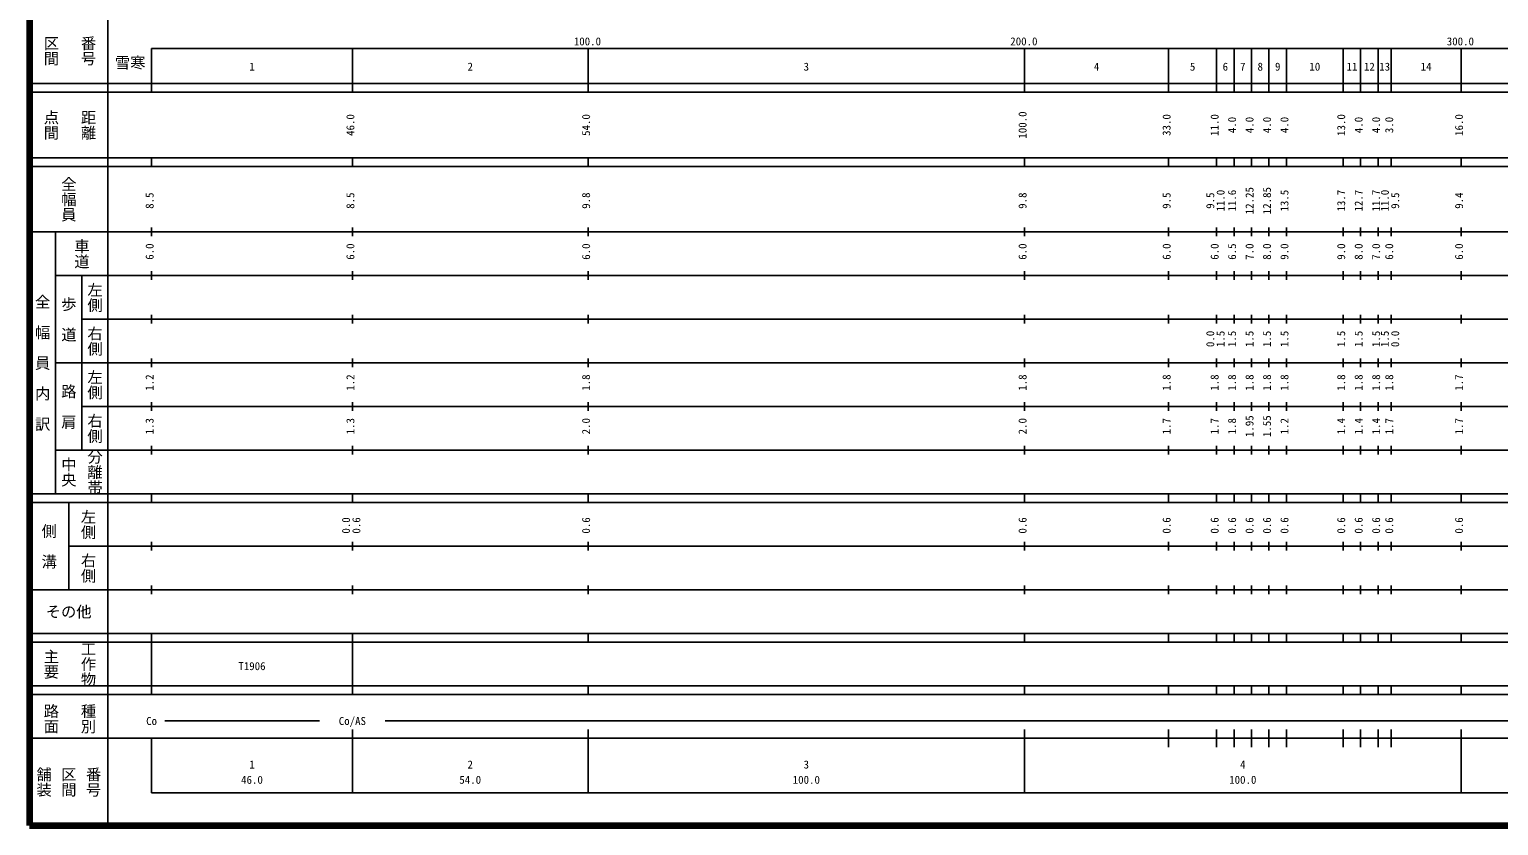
# Model space of a CAD drawing. Units: millimetres on the paper, enlarged 1000 times. Extents: x 40000 to 680000, y 20000 to 380000.
# Drawn here: x 40000 to 376607, y 20000 to 202409 of the extents above; entities that cross this region are included whole.
import ezdxf
from ezdxf.enums import TextEntityAlignment as Align

# ---------------------------------------------------------------- set-up
doc = ezdxf.new("R2010")
doc.units = ezdxf.units.MM
doc.header["$LTSCALE"] = 1000
doc.layers.add('M-TTL', color=7, linetype='Continuous', lineweight=13)
doc.layers.add('M-TTL-BAND', color=7, linetype='Continuous', lineweight=25)
doc.styles.add('@ＭＳ ゴシック', font='')
doc.styles.add('ＭＳ ゴシック', font='')
doc.styles.get('@ＭＳ ゴシック').set_extended_font_data('@MS Gothic')
doc.styles.get('ＭＳ ゴシック').set_extended_font_data('MS Gothic')

msp = doc.modelspace()

# ---------------------------------------------------------------- linework, layer by layer
at = {"layer": 'M-TTL', "color": 2, "lineweight": 140}
for p, q in [((40000, 380000), (40000, 20000)), ((40000, 20000), (680000, 20000))]:
    msp.add_line(p, q, dxfattribs=at)
at = {"layer": 'M-TTL-BAND'}
for p, q in [((58000, 370000), (58000, 20000)), ((68000, 198000), (579000, 198000)), ((68000, 198000), (68000, 188000)), ((114000, 188000), (114000, 198000)), ((168000, 188000), (168000, 198000)), ((268000, 188000), (268000, 198000)), ((301000, 188000), (301000, 198000)), ((312000, 188000), (312000, 198000)), ((316000, 188000), (316000, 198000)), ((320000, 188000), (320000, 198000)), ((324000, 188000), (324000, 198000)), ((328000, 188000), (328000, 198000)), ((341000, 188000), (341000, 198000)), ((345000, 188000), (345000, 198000)), ((349000, 188000), (349000, 198000)), ((352000, 188000), (352000, 198000)), ((368000, 188000), (368000, 198000)), ((40000, 190000), (579000, 190000)), ((40000, 188000), (579000, 188000)), ((40000, 173000), (579000, 173000)), ((68000, 171000), (68000, 173000)), ((114000, 171000), (114000, 173000)), ((168000, 171000), (168000, 173000)), ((268000, 171000), (268000, 173000)), ((301000, 171000), (301000, 173000)), ((312000, 171000), (312000, 173000)), ((316000, 171000), (316000, 173000)), ((320000, 171000), (320000, 173000)), ((324000, 171000), (324000, 173000)), ((328000, 171000), (328000, 173000)), ((341000, 171000), (341000, 173000)), ((345000, 171000), (345000, 173000)), ((349000, 171000), (349000, 173000)), ((352000, 171000), (352000, 173000)), ((368000, 171000), (368000, 173000)), ((40000, 171000), (579000, 171000)), ((40000, 156000), (579000, 156000)), ((46000, 96000), (46000, 156000)), ((68000, 155000), (68000, 157000)), ((114000, 155000), (114000, 157000)), ((168000, 155000), (168000, 157000)), ((268000, 155000), (268000, 157000)), ((301000, 155000), (301000, 157000)), ((312000, 155000), (312000, 157000)), ((316000, 155000), (316000, 157000)), ((320000, 155000), (320000, 157000)), ((324000, 155000), (324000, 157000)), ((328000, 155000), (328000, 157000)), ((341000, 155000), (341000, 157000)), ((345000, 155000), (345000, 157000)), ((349000, 155000), (349000, 157000)), ((352000, 155000), (352000, 157000)), ((368000, 155000), (368000, 157000)), ((46000, 146000), (579000, 146000)), ((52000, 146000), (52000, 106000)), ((68000, 145000), (68000, 147000)), ((114000, 145000), (114000, 147000)), ((168000, 145000), (168000, 147000)), ((268000, 145000), (268000, 147000)), ((301000, 145000), (301000, 147000)), ((312000, 145000), (312000, 147000)), ((316000, 145000), (316000, 147000)), ((320000, 145000), (320000, 147000)), ((324000, 145000), (324000, 147000)), ((328000, 145000), (328000, 147000)), ((341000, 145000), (341000, 147000)), ((345000, 145000), (345000, 147000)), ((349000, 145000), (349000, 147000)), ((352000, 145000), (352000, 147000)), ((368000, 145000), (368000, 147000)), ((52000, 136000), (579000, 136000)), ((68000, 135000), (68000, 137000)), ((114000, 135000), (114000, 137000)), ((168000, 135000), (168000, 137000)), ((268000, 135000), (268000, 137000)), ((301000, 135000), (301000, 137000)), ((312000, 135000), (312000, 137000)), ((316000, 135000), (316000, 137000)), ((320000, 135000), (320000, 137000)), ((324000, 135000), (324000, 137000)), ((328000, 135000), (328000, 137000)), ((341000, 135000), (341000, 137000)), ((345000, 135000), (345000, 137000)), ((349000, 135000), (349000, 137000)), ((352000, 135000), (352000, 137000)), ((368000, 135000), (368000, 137000)), ((46000, 126000), (579000, 126000)), ((68000, 125000), (68000, 127000)), ((114000, 125000), (114000, 127000)), ((168000, 125000), (168000, 127000)), ((268000, 125000), (268000, 127000)), ((301000, 125000), (301000, 127000)), ((312000, 125000), (312000, 127000)), ((316000, 125000), (316000, 127000)), ((320000, 125000), (320000, 127000)), ((324000, 125000), (324000, 127000)), ((328000, 125000), (328000, 127000)), ((341000, 125000), (341000, 127000)), ((345000, 125000), (345000, 127000)), ((349000, 125000), (349000, 127000)), ((352000, 125000), (352000, 127000)), ((368000, 125000), (368000, 127000)), ((52000, 116000), (579000, 116000)), ((68000, 115000), (68000, 117000)), ((114000, 115000), (114000, 117000)), ((168000, 115000), (168000, 117000)), ((268000, 115000), (268000, 117000)), ((301000, 115000), (301000, 117000)), ((312000, 115000), (312000, 117000)), ((316000, 115000), (316000, 117000)), ((320000, 115000), (320000, 117000)), ((324000, 115000), (324000, 117000)), ((328000, 115000), (328000, 117000)), ((341000, 115000), (341000, 117000)), ((345000, 115000), (345000, 117000)), ((349000, 115000), (349000, 117000)), ((352000, 115000), (352000, 117000)), ((368000, 115000), (368000, 117000)), ((46000, 106000), (579000, 106000)), ((68000, 105000), (68000, 107000)), ((114000, 105000), (114000, 107000)), ((168000, 105000), (168000, 107000)), ((268000, 105000), (268000, 107000)), ((301000, 105000), (301000, 107000)), ((312000, 105000), (312000, 107000)), ((316000, 105000), (316000, 107000)), ((320000, 105000), (320000, 107000)), ((324000, 105000), (324000, 107000)), ((328000, 105000), (328000, 107000)), ((341000, 105000), (341000, 107000)), ((345000, 105000), (345000, 107000)), ((349000, 105000), (349000, 107000)), ((352000, 105000), (352000, 107000)), ((368000, 105000), (368000, 107000)), ((40000, 96000), (579000, 96000)), ((68000, 94000), (68000, 96000)), ((114000, 94000), (114000, 96000)), ((168000, 94000), (168000, 96000)), ((268000, 94000), (268000, 96000)), ((301000, 94000), (301000, 96000)), ((312000, 94000), (312000, 96000)), ((316000, 94000), (316000, 96000)), ((320000, 94000), (320000, 96000)), ((324000, 94000), (324000, 96000)), ((328000, 94000), (328000, 96000)), ((341000, 94000), (341000, 96000)), ((345000, 94000), (345000, 96000)), ((349000, 94000), (349000, 96000)), ((352000, 94000), (352000, 96000)), ((368000, 94000), (368000, 96000)), ((40000, 94000), (579000, 94000)), ((49000, 94000), (49000, 74000)), ((68000, 83000), (68000, 85000)), ((114000, 83000), (114000, 85000)), ((168000, 83000), (168000, 85000)), ((268000, 83000), (268000, 85000)), ((301000, 83000), (301000, 85000)), ((312000, 83000), (312000, 85000)), ((316000, 83000), (316000, 85000)), ((320000, 83000), (320000, 85000)), ((324000, 83000), (324000, 85000)), ((328000, 83000), (328000, 85000)), ((341000, 83000), (341000, 85000)), ((345000, 83000), (345000, 85000)), ((349000, 83000), (349000, 85000)), ((352000, 83000), (352000, 85000)), ((368000, 83000), (368000, 85000)), ((49000, 84000), (579000, 84000)), ((68000, 73000), (68000, 75000)), ((114000, 73000), (114000, 75000)), ((168000, 73000), (168000, 75000)), ((268000, 73000), (268000, 75000)), ((301000, 73000), (301000, 75000)), ((312000, 73000), (312000, 75000)), ((316000, 73000), (316000, 75000)), ((320000, 73000), (320000, 75000)), ((324000, 73000), (324000, 75000)), ((328000, 73000), (328000, 75000)), ((341000, 73000), (341000, 75000)), ((345000, 73000), (345000, 75000)), ((349000, 73000), (349000, 75000)), ((352000, 73000), (352000, 75000)), ((368000, 73000), (368000, 75000)), ((40000, 74000), (579000, 74000)), ((40000, 64000), (579000, 64000)), ((68000, 62000), (68000, 64000)), ((114000, 62000), (114000, 64000)), ((168000, 62000), (168000, 64000)), ((268000, 62000), (268000, 64000)), ((301000, 62000), (301000, 64000)), ((312000, 62000), (312000, 64000)), ((316000, 62000), (316000, 64000)), ((320000, 62000), (320000, 64000)), ((324000, 62000), (324000, 64000)), ((328000, 62000), (328000, 64000)), ((341000, 62000), (341000, 64000)), ((345000, 62000), (345000, 64000)), ((349000, 62000), (349000, 64000)), ((352000, 62000), (352000, 64000)), ((368000, 62000), (368000, 64000)), ((40000, 62000), (579000, 62000)), ((68000, 52000), (68000, 62000)), ((114000, 52000), (114000, 62000)), ((40000, 52000), (579000, 52000)), ((68000, 50000), (68000, 52000)), ((114000, 50000), (114000, 52000)), ((168000, 50000), (168000, 52000)), ((268000, 50000), (268000, 52000)), ((301000, 50000), (301000, 52000)), ((312000, 50000), (312000, 52000)), ((316000, 50000), (316000, 52000)), ((320000, 50000), (320000, 52000)), ((324000, 50000), (324000, 52000)), ((328000, 50000), (328000, 52000)), ((341000, 50000), (341000, 52000)), ((345000, 50000), (345000, 52000)), ((349000, 50000), (349000, 52000)), ((352000, 50000), (352000, 52000)), ((368000, 50000), (368000, 52000)), ((40000, 50000), (579000, 50000)), ((71000, 44000), (106500, 44000)), ((121500, 44000), (565000, 44000)), ((114000, 27500), (114000, 42000)), ((168000, 27500), (168000, 42000)), ((268000, 27500), (268000, 42000)), ((301000, 38000), (301000, 42000)), ((312000, 38000), (312000, 42000)), ((316000, 38000), (316000, 42000)), ((320000, 38000), (320000, 42000)), ((324000, 38000), (324000, 42000)), ((328000, 38000), (328000, 42000)), ((341000, 38000), (341000, 42000)), ((345000, 38000), (345000, 42000)), ((349000, 38000), (349000, 42000)), ((352000, 38000), (352000, 42000)), ((368000, 27500), (368000, 42000)), ((40000, 40000), (579000, 40000)), ((68000, 40000), (68000, 27500)), ((68000, 27500), (579000, 27500))]:
    msp.add_line(p, q, dxfattribs=at)

# ---------------------------------------------------------------- texts
at = {"layer": 'M-TTL-BAND', "style": '@ＭＳ ゴシック'}
for s, p in [('区間', (45000, 197500)), ('番号', (53500, 197500)), ('点間', (45000, 180500)), ('距離', (53500, 180500)), ('全幅員', (49000, 163500)), ('車道', (52000, 151000)), ('全\u3000幅\u3000員\u3000内\u3000訳', (43000, 126000)), ('左側', (55000, 141000)), ('歩\u3000道', (49000, 136000)), ('右側', (55000, 131000)), ('左側', (55000, 121000)), ('路\u3000肩', (49000, 116000)), ('右側', (55000, 111000)), ('中央', (49000, 101000)), ('分離帯', (55000, 101000)), ('左側', (53500, 89000)), ('側\u3000溝', (44500, 84000)), ('右側', (53500, 79000)), ('工作物', (53500, 57000)), ('主要', (45000, 57000)), ('路面', (45000, 44500)), ('種別', (53500, 44500)), ('舗装', (43333, 30000)), ('区間', (49000, 30000)), ('番号', (54667, 30000))]:
    msp.add_text(s, height=2566, rotation=270, dxfattribs=at).set_placement(p, align=Align.MIDDLE_CENTER)
at = {"layer": 'M-TTL-BAND', "style": 'ＭＳ ゴシック'}
for s, p in [('100.0', (167844, 198195)), ('200.0', (267844, 198195)), ('300.0', (367844, 198195)), ('1', (91000, 192405)), ('2', (141000, 192405)), ('3', (218000, 192405)), ('4', (284500, 192405)), ('5', (306500, 192405)), ('6', (314000, 192405)), ('7', (318000, 192405)), ('8', (322000, 192405)), ('9', (326000, 192405)), ('10', (334500, 192405)), ('11', (343000, 192405)), ('12', (347000, 192405)), ('13', (350500, 192405)), ('14', (360000, 192405)), ('Co', (68000, 42500)), ('Co/AS', (114000, 42500)), ('1', (91000, 32523)), ('2', (141000, 32523)), ('3', (218000, 32523)), ('4', (318000, 32523)), ('46.0', (91000, 29033)), ('54.0', (141000, 29033)), ('100.0', (218000, 29033)), ('100.0', (318000, 29033))]:
    msp.add_text(s, height=1833, dxfattribs=at).set_placement(p, align=Align.BOTTOM_CENTER)
for s, p in [('雪寒', (63097, 194779)), ('その他', (49000, 69000))]:
    msp.add_text(s, height=2566, dxfattribs=at).set_placement(p, align=Align.MIDDLE_CENTER)
for s, p in [('46.0', (115000, 180500)), ('54.0', (169000, 180500)), ('100.0', (269000, 180500)), ('33.0', (302000, 180500)), ('11.0', (313000, 180500)), ('4.0', (317000, 180500)), ('4.0', (321000, 180500)), ('4.0', (325000, 180500)), ('4.0', (329000, 180500)), ('13.0', (342000, 180500)), ('4.0', (346000, 180500)), ('4.0', (350000, 180500)), ('3.0', (353000, 180500)), ('16.0', (369000, 180500)), ('11.0', (314370, 163174)), ('11.6', (317000, 163174)), ('12.25', (321000, 163174)), ('12.85', (325000, 163174)), ('13.5', (329000, 163174)), ('13.7', (342000, 163174)), ('12.7', (346000, 163174)), ('11.7', (350000, 163174)), ('11.0', (352000, 163174)), ('9.4', (369000, 163174)), ('8.5', (69000, 163174)), ('8.5', (115000, 163174)), ('9.8', (169000, 163174)), ('9.8', (269000, 163174)), ('9.5', (302000, 163174)), ('9.5', (312000, 163174)), ('9.5', (354370, 163174)), ('6.0', (69000, 151500)), ('6.0', (115000, 151500)), ('6.0', (169000, 151500)), ('6.0', (269000, 151500)), ('6.0', (302000, 151500)), ('6.0', (313000, 151500)), ('6.5', (317000, 151500)), ('7.0', (321000, 151500)), ('8.0', (325000, 151500)), ('9.0', (329000, 151500)), ('9.0', (342000, 151500)), ('8.0', (346000, 151500)), ('7.0', (350000, 151500)), ('6.0', (353000, 151500)), ('6.0', (369000, 151500)), ('0.0', (312000, 131500)), ('1.5', (314370, 131500)), ('1.5', (317000, 131500)), ('1.5', (321000, 131500)), ('1.5', (325000, 131500)), ('1.5', (329000, 131500)), ('1.5', (342000, 131500)), ('1.5', (346000, 131500)), ('1.5', (350000, 131500)), ('1.5', (352000, 131500)), ('0.0', (354370, 131500)), ('1.2', (69000, 121500)), ('1.2', (115000, 121500)), ('1.8', (169000, 121500)), ('1.8', (269000, 121500)), ('1.8', (302000, 121500)), ('1.8', (313000, 121500)), ('1.8', (317000, 121500)), ('1.8', (321000, 121500)), ('1.8', (325000, 121500)), ('1.8', (329000, 121500)), ('1.8', (342000, 121500)), ('1.8', (346000, 121500)), ('1.8', (350000, 121500)), ('1.8', (353000, 121500)), ('1.7', (369000, 121500)), ('1.3', (69000, 111500)), ('1.3', (115000, 111500)), ('2.0', (169000, 111500)), ('2.0', (269000, 111500)), ('1.7', (302000, 111500)), ('1.7', (313000, 111500)), ('1.8', (317000, 111500)), ('1.95', (321000, 111500)), ('1.55', (325000, 111500)), ('1.2', (329000, 111500)), ('1.4', (342000, 111500)), ('1.4', (346000, 111500)), ('1.4', (350000, 111500)), ('1.7', (353000, 111500)), ('1.7', (369000, 111500)), ('0.0', (114000, 88764)), ('0.6', (116370, 88764)), ('0.6', (169000, 88764)), ('0.6', (269000, 88764)), ('0.6', (302000, 88764)), ('0.6', (313000, 88764)), ('0.6', (317000, 88764)), ('0.6', (321000, 88764)), ('0.6', (325000, 88764)), ('0.6', (329000, 88764)), ('0.6', (342000, 88764)), ('0.6', (346000, 88764)), ('0.6', (350000, 88764)), ('0.6', (353000, 88764)), ('0.6', (369000, 88764))]:
    msp.add_text(s, height=1833, rotation=90, dxfattribs=at).set_placement(p, align=Align.BOTTOM_CENTER)
msp.add_text('T1906', height=1833, dxfattribs=at).set_placement((87875, 55074), align=Align.BOTTOM_LEFT)

doc.saveas('drawing.dxf')
